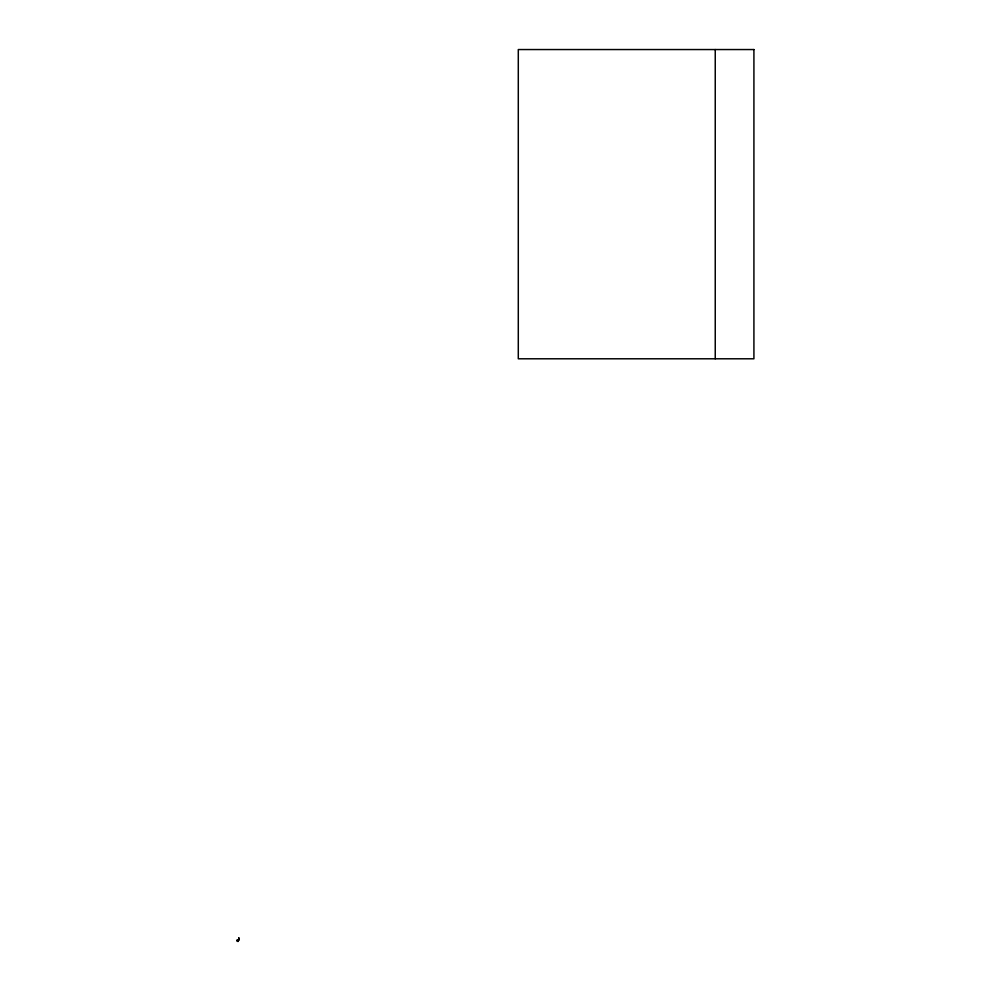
<?xml version="1.0" encoding="UTF-8"?>
<svg xmlns="http://www.w3.org/2000/svg" width="991" height="991" viewBox="0 0 991 991"><rect width="100%" height="100%" fill="white"/><g stroke="black" fill="none" stroke-linecap="round" stroke-linejoin="round"><path stroke-width="1.49" d="M237.543 941.239L237.27 940.459M237.196 940.657L237.307 941.264L237.555 940.038M237.617 939.951L238.1 941.425M237.803 939.951L237.766 941.425M237.976 939.951L238.038 941.425M238.67 939.889C234.941 940.781 240.392 939.418 238.843 938.093M237.084 940.038L238.521 940.038M238.67 940.063L238.781 937.82L238.781 940.186L237.506 940.31L237.567 941.215M715.242 49.55L715.242 358.792M753.916 49.55L518.293 49.55L518.293 358.792L753.916 358.792L753.916 49.55"/></g></svg>
